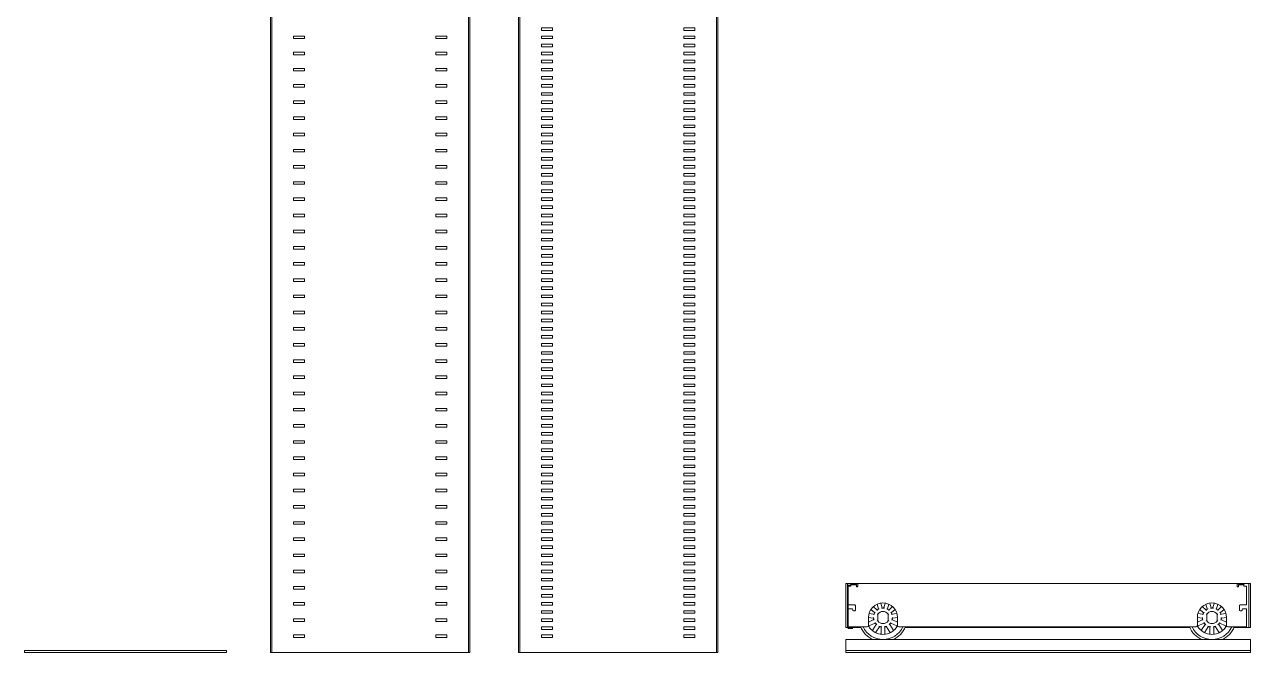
# Model space of a CAD drawing. Header units: millimetres. Extents: x -380 to 34475, y -4 to 3612.
# Drawn here: x -380 to 1514, y 0 to 970 of the extents above; entities that cross this region are included whole.
import ezdxf

# ---------------------------------------------------------------- set-up
doc = ezdxf.new("R2010")
doc.units = ezdxf.units.MM
doc.header["$LTSCALE"] = 0.5
doc.layers.add('Видимый контур (ГОСТ)', color=7, linetype='Continuous', lineweight=0)

# ---------------------------------------------------------------- blocks, each defined once
blk = doc.blocks.new('*U27')
at = {"layer": 'Видимый контур (ГОСТ)'}
for p, q in [((0, 0), (0, 3)), ((0, 3), (312, 3)), ((312, 0), (0, 0)), ((312, 3), (312, 0))]:
    blk.add_line(p, q, dxfattribs=at)
blk = doc.blocks.new('*U32')
at = {"layer": 'Видимый контур (ГОСТ)'}
for p, q in [((35.5, 952), (52.5, 952)), ((35.5, 948), (35.5, 952)), ((52.5, 948), (35.5, 948)), ((52.5, 952), (52.5, 948)), ((255.5, 952), (272.5, 952)), ((255.5, 948), (255.5, 952)), ((272.5, 948), (255.5, 948)), ((272.5, 952), (272.5, 948)), ((35.5, 927), (52.5, 927)), ((35.5, 923), (35.5, 927)), ((52.5, 923), (35.5, 923)), ((52.5, 927), (52.5, 923)), ((255.5, 927), (272.5, 927)), ((255.5, 923), (255.5, 927)), ((272.5, 923), (255.5, 923)), ((272.5, 927), (272.5, 923)), ((35.5, 902), (52.5, 902)), ((35.5, 898), (35.5, 902)), ((52.5, 898), (35.5, 898)), ((52.5, 902), (52.5, 898)), ((255.5, 902), (272.5, 902)), ((255.5, 898), (255.5, 902)), ((272.5, 898), (255.5, 898)), ((272.5, 902), (272.5, 898)), ((35.5, 877), (52.5, 877)), ((35.5, 873), (35.5, 877)), ((52.5, 873), (35.5, 873)), ((52.5, 877), (52.5, 873)), ((255.5, 877), (272.5, 877)), ((255.5, 873), (255.5, 877)), ((272.5, 873), (255.5, 873)), ((272.5, 877), (272.5, 873)), ((35.5, 852), (52.5, 852)), ((35.5, 848), (35.5, 852)), ((52.5, 852), (52.5, 848)), ((255.5, 852), (272.5, 852)), ((255.5, 848), (255.5, 852)), ((272.5, 852), (272.5, 848)), ((52.5, 848), (35.5, 848)), ((272.5, 848), (255.5, 848)), ((35.5, 827), (52.5, 827)), ((35.5, 823), (35.5, 827)), ((52.5, 823), (35.5, 823)), ((52.5, 827), (52.5, 823)), ((255.5, 827), (272.5, 827)), ((255.5, 823), (255.5, 827)), ((272.5, 823), (255.5, 823)), ((272.5, 827), (272.5, 823)), ((35.5, 802), (52.5, 802)), ((35.5, 798), (35.5, 802)), ((52.5, 798), (35.5, 798)), ((52.5, 802), (52.5, 798)), ((255.5, 802), (272.5, 802)), ((255.5, 798), (255.5, 802)), ((272.5, 798), (255.5, 798)), ((272.5, 802), (272.5, 798)), ((35.5, 777), (52.5, 777)), ((35.5, 773), (35.5, 777)), ((52.5, 777), (52.5, 773)), ((255.5, 777), (272.5, 777)), ((255.5, 773), (255.5, 777)), ((272.5, 777), (272.5, 773)), ((52.5, 773), (35.5, 773)), ((272.5, 773), (255.5, 773)), ((35.5, 752), (52.5, 752)), ((35.5, 748), (35.5, 752)), ((52.5, 748), (35.5, 748)), ((52.5, 752), (52.5, 748)), ((255.5, 752), (272.5, 752)), ((255.5, 748), (255.5, 752)), ((272.5, 748), (255.5, 748)), ((272.5, 752), (272.5, 748)), ((35.5, 727), (52.5, 727)), ((35.5, 723), (35.5, 727)), ((52.5, 723), (35.5, 723)), ((52.5, 727), (52.5, 723)), ((255.5, 727), (272.5, 727)), ((255.5, 723), (255.5, 727)), ((272.5, 723), (255.5, 723)), ((272.5, 727), (272.5, 723)), ((35.5, 702), (52.5, 702)), ((35.5, 698), (35.5, 702)), ((52.5, 702), (52.5, 698)), ((255.5, 702), (272.5, 702)), ((255.5, 698), (255.5, 702)), ((272.5, 702), (272.5, 698)), ((52.5, 698), (35.5, 698)), ((272.5, 698), (255.5, 698)), ((35.5, 677), (52.5, 677)), ((35.5, 673), (35.5, 677)), ((52.5, 673), (35.5, 673)), ((52.5, 677), (52.5, 673)), ((255.5, 677), (272.5, 677)), ((255.5, 673), (255.5, 677)), ((272.5, 673), (255.5, 673)), ((272.5, 677), (272.5, 673)), ((35.5, 652), (52.5, 652)), ((35.5, 648), (35.5, 652)), ((52.5, 648), (35.5, 648)), ((52.5, 652), (52.5, 648)), ((255.5, 652), (272.5, 652)), ((255.5, 648), (255.5, 652)), ((272.5, 648), (255.5, 648)), ((272.5, 652), (272.5, 648)), ((35.5, 627), (52.5, 627)), ((35.5, 623), (35.5, 627)), ((52.5, 627), (52.5, 623)), ((255.5, 627), (272.5, 627)), ((255.5, 623), (255.5, 627)), ((272.5, 627), (272.5, 623)), ((52.5, 623), (35.5, 623)), ((272.5, 623), (255.5, 623)), ((35.5, 602), (52.5, 602)), ((35.5, 598), (35.5, 602)), ((52.5, 598), (35.5, 598)), ((52.5, 602), (52.5, 598)), ((255.5, 602), (272.5, 602)), ((255.5, 598), (255.5, 602)), ((272.5, 598), (255.5, 598)), ((272.5, 602), (272.5, 598)), ((35.5, 577), (52.5, 577)), ((35.5, 573), (35.5, 577)), ((52.5, 573), (35.5, 573)), ((52.5, 577), (52.5, 573)), ((255.5, 577), (272.5, 577)), ((255.5, 573), (255.5, 577)), ((272.5, 573), (255.5, 573)), ((272.5, 577), (272.5, 573)), ((35.5, 552), (52.5, 552)), ((35.5, 548), (35.5, 552)), ((52.5, 552), (52.5, 548)), ((255.5, 552), (272.5, 552)), ((255.5, 548), (255.5, 552)), ((272.5, 552), (272.5, 548)), ((52.5, 548), (35.5, 548)), ((272.5, 548), (255.5, 548)), ((35.5, 527), (52.5, 527)), ((35.5, 523), (35.5, 527)), ((52.5, 523), (35.5, 523)), ((52.5, 527), (52.5, 523)), ((255.5, 527), (272.5, 527)), ((255.5, 523), (255.5, 527)), ((272.5, 523), (255.5, 523)), ((272.5, 527), (272.5, 523)), ((35.5, 502), (52.5, 502)), ((35.5, 498), (35.5, 502)), ((52.5, 498), (35.5, 498)), ((52.5, 502), (52.5, 498)), ((255.5, 502), (272.5, 502)), ((255.5, 498), (255.5, 502)), ((272.5, 498), (255.5, 498)), ((272.5, 502), (272.5, 498)), ((35.5, 477), (52.5, 477)), ((35.5, 473), (35.5, 477)), ((52.5, 477), (52.5, 473)), ((255.5, 477), (272.5, 477)), ((255.5, 473), (255.5, 477)), ((272.5, 477), (272.5, 473)), ((52.5, 473), (35.5, 473)), ((272.5, 473), (255.5, 473)), ((35.5, 452), (52.5, 452)), ((35.5, 448), (35.5, 452)), ((52.5, 448), (35.5, 448)), ((52.5, 452), (52.5, 448)), ((255.5, 452), (272.5, 452)), ((255.5, 448), (255.5, 452)), ((272.5, 448), (255.5, 448)), ((272.5, 452), (272.5, 448)), ((35.5, 427), (52.5, 427)), ((35.5, 423), (35.5, 427)), ((52.5, 423), (35.5, 423)), ((52.5, 427), (52.5, 423)), ((255.5, 427), (272.5, 427)), ((255.5, 423), (255.5, 427)), ((272.5, 423), (255.5, 423)), ((272.5, 427), (272.5, 423)), ((35.5, 402), (52.5, 402)), ((35.5, 398), (35.5, 402)), ((52.5, 398), (35.5, 398)), ((52.5, 402), (52.5, 398)), ((255.5, 402), (272.5, 402)), ((255.5, 398), (255.5, 402)), ((272.5, 398), (255.5, 398)), ((272.5, 402), (272.5, 398)), ((35.5, 377), (52.5, 377)), ((35.5, 373), (35.5, 377)), ((52.5, 373), (35.5, 373)), ((52.5, 377), (52.5, 373)), ((255.5, 377), (272.5, 377)), ((255.5, 373), (255.5, 377)), ((272.5, 373), (255.5, 373)), ((272.5, 377), (272.5, 373)), ((35.5, 352), (52.5, 352)), ((35.5, 348), (35.5, 352)), ((52.5, 348), (35.5, 348)), ((52.5, 352), (52.5, 348)), ((255.5, 352), (272.5, 352)), ((255.5, 348), (255.5, 352)), ((272.5, 348), (255.5, 348)), ((272.5, 352), (272.5, 348)), ((35.5, 327), (52.5, 327)), ((35.5, 323), (35.5, 327)), ((52.5, 323), (35.5, 323)), ((52.5, 327), (52.5, 323)), ((255.5, 327), (272.5, 327)), ((255.5, 323), (255.5, 327)), ((272.5, 323), (255.5, 323)), ((272.5, 327), (272.5, 323)), ((35.5, 302), (52.5, 302)), ((35.5, 298), (35.5, 302)), ((52.5, 298), (35.5, 298)), ((52.5, 302), (52.5, 298)), ((255.5, 302), (272.5, 302)), ((255.5, 298), (255.5, 302)), ((272.5, 298), (255.5, 298)), ((272.5, 302), (272.5, 298)), ((35.5, 277), (52.5, 277)), ((35.5, 273), (35.5, 277)), ((52.5, 273), (35.5, 273)), ((52.5, 277), (52.5, 273)), ((255.5, 277), (272.5, 277)), ((255.5, 273), (255.5, 277)), ((272.5, 273), (255.5, 273)), ((272.5, 277), (272.5, 273)), ((35.5, 252), (52.5, 252)), ((35.5, 248), (35.5, 252)), ((52.5, 248), (35.5, 248)), ((52.5, 252), (52.5, 248)), ((255.5, 252), (272.5, 252)), ((255.5, 248), (255.5, 252)), ((272.5, 248), (255.5, 248)), ((272.5, 252), (272.5, 248)), ((35.5, 227), (52.5, 227)), ((35.5, 223), (35.5, 227)), ((52.5, 223), (35.5, 223)), ((52.5, 227), (52.5, 223)), ((255.5, 227), (272.5, 227)), ((255.5, 223), (255.5, 227)), ((272.5, 223), (255.5, 223)), ((272.5, 227), (272.5, 223)), ((35.5, 202), (52.5, 202)), ((35.5, 198), (35.5, 202)), ((52.5, 198), (35.5, 198)), ((52.5, 202), (52.5, 198)), ((255.5, 202), (272.5, 202)), ((255.5, 198), (255.5, 202)), ((272.5, 198), (255.5, 198)), ((272.5, 202), (272.5, 198)), ((35.5, 177), (52.5, 177)), ((35.5, 173), (35.5, 177)), ((52.5, 173), (35.5, 173)), ((52.5, 177), (52.5, 173)), ((255.5, 177), (272.5, 177)), ((255.5, 173), (255.5, 177)), ((272.5, 173), (255.5, 173)), ((272.5, 177), (272.5, 173)), ((35.5, 152), (52.5, 152)), ((35.5, 148), (35.5, 152)), ((52.5, 152), (52.5, 148)), ((255.5, 152), (272.5, 152)), ((255.5, 148), (255.5, 152)), ((272.5, 152), (272.5, 148)), ((52.5, 148), (35.5, 148)), ((272.5, 148), (255.5, 148)), ((35.5, 127), (52.5, 127)), ((35.5, 123), (35.5, 127)), ((52.5, 123), (35.5, 123)), ((52.5, 127), (52.5, 123)), ((255.5, 127), (272.5, 127)), ((255.5, 123), (255.5, 127)), ((272.5, 123), (255.5, 123)), ((272.5, 127), (272.5, 123)), ((35.5, 102), (52.5, 102)), ((35.5, 98), (35.5, 102)), ((52.5, 98), (35.5, 98)), ((52.5, 102), (52.5, 98)), ((255.5, 102), (272.5, 102)), ((255.5, 98), (255.5, 102)), ((272.5, 98), (255.5, 98)), ((272.5, 102), (272.5, 98)), ((35.5, 77), (52.5, 77)), ((35.5, 73), (35.5, 77)), ((52.5, 77), (52.5, 73)), ((255.5, 77), (272.5, 77)), ((255.5, 73), (255.5, 77)), ((272.5, 77), (272.5, 73)), ((52.5, 73), (35.5, 73)), ((272.5, 73), (255.5, 73)), ((35.5, 52), (52.5, 52)), ((35.5, 48), (35.5, 52)), ((52.5, 48), (35.5, 48)), ((52.5, 52), (52.5, 48)), ((255.5, 52), (272.5, 52)), ((255.5, 48), (255.5, 52)), ((272.5, 48), (255.5, 48)), ((272.5, 52), (272.5, 48)), ((35.5, 23), (35.5, 27)), ((35.5, 27), (52.5, 27)), ((52.5, 23), (35.5, 23)), ((52.5, 27), (52.5, 23)), ((255.5, 23), (255.5, 27)), ((255.5, 27), (272.5, 27)), ((272.5, 23), (255.5, 23)), ((272.5, 27), (272.5, 23))]:
    blk.add_line(p, q, dxfattribs=at)
for points in [[(0, 0), (2, 0), (2, 1932), (0, 1932)], [(2, 0), (306, 0), (306, 1932), (2, 1932)], [(308, 0), (306, 0), (306, 1932), (308, 1932)]]:
    blk.add_lwpolyline(points, close=True, dxfattribs=at)
blk = doc.blocks.new('*U31')
at = {"layer": 'Видимый контур (ГОСТ)'}
for p, q in [((35.5, 964.5), (52.5, 964.5)), ((35.5, 960.5), (35.5, 964.5)), ((52.5, 960.5), (35.5, 960.5)), ((35.5, 952), (52.5, 952)), ((35.5, 948), (35.5, 952)), ((52.5, 948), (35.5, 948)), ((52.5, 964.5), (52.5, 960.5)), ((52.5, 952), (52.5, 948)), ((255.5, 964.5), (272.5, 964.5)), ((255.5, 960.5), (255.5, 964.5)), ((272.5, 960.5), (255.5, 960.5)), ((255.5, 952), (272.5, 952)), ((255.5, 948), (255.5, 952)), ((272.5, 948), (255.5, 948)), ((272.5, 964.5), (272.5, 960.5)), ((272.5, 952), (272.5, 948)), ((35.5, 939.5), (52.5, 939.5)), ((35.5, 935.5), (35.5, 939.5)), ((52.5, 935.5), (35.5, 935.5)), ((52.5, 939.5), (52.5, 935.5)), ((255.5, 939.5), (272.5, 939.5)), ((255.5, 935.5), (255.5, 939.5)), ((272.5, 935.5), (255.5, 935.5)), ((272.5, 939.5), (272.5, 935.5)), ((35.5, 927), (52.5, 927)), ((35.5, 923), (35.5, 927)), ((52.5, 923), (35.5, 923)), ((35.5, 914.5), (52.5, 914.5)), ((35.5, 910.5), (35.5, 914.5)), ((52.5, 910.5), (35.5, 910.5)), ((52.5, 927), (52.5, 923)), ((52.5, 914.5), (52.5, 910.5)), ((255.5, 927), (272.5, 927)), ((255.5, 923), (255.5, 927)), ((272.5, 923), (255.5, 923)), ((255.5, 914.5), (272.5, 914.5)), ((255.5, 910.5), (255.5, 914.5)), ((272.5, 910.5), (255.5, 910.5)), ((272.5, 927), (272.5, 923)), ((272.5, 914.5), (272.5, 910.5)), ((35.5, 902), (52.5, 902)), ((35.5, 898), (35.5, 902)), ((52.5, 898), (35.5, 898)), ((52.5, 902), (52.5, 898)), ((255.5, 902), (272.5, 902)), ((255.5, 898), (255.5, 902)), ((272.5, 898), (255.5, 898)), ((272.5, 902), (272.5, 898)), ((35.5, 889.5), (52.5, 889.5)), ((35.5, 885.5), (35.5, 889.5)), ((52.5, 885.5), (35.5, 885.5)), ((35.5, 877), (52.5, 877)), ((35.5, 873), (35.5, 877)), ((52.5, 873), (35.5, 873)), ((52.5, 889.5), (52.5, 885.5)), ((52.5, 877), (52.5, 873)), ((255.5, 889.5), (272.5, 889.5)), ((255.5, 885.5), (255.5, 889.5)), ((272.5, 885.5), (255.5, 885.5)), ((255.5, 877), (272.5, 877)), ((255.5, 873), (255.5, 877)), ((272.5, 873), (255.5, 873)), ((272.5, 889.5), (272.5, 885.5)), ((272.5, 877), (272.5, 873)), ((35.5, 864.5), (52.5, 864.5)), ((35.5, 860.5), (35.5, 864.5)), ((52.5, 860.5), (35.5, 860.5)), ((35.5, 852), (52.5, 852)), ((35.5, 848), (35.5, 852)), ((52.5, 864.5), (52.5, 860.5)), ((52.5, 852), (52.5, 848)), ((255.5, 864.5), (272.5, 864.5)), ((255.5, 860.5), (255.5, 864.5)), ((272.5, 860.5), (255.5, 860.5)), ((255.5, 852), (272.5, 852)), ((255.5, 848), (255.5, 852)), ((272.5, 864.5), (272.5, 860.5)), ((272.5, 852), (272.5, 848)), ((52.5, 848), (35.5, 848)), ((35.5, 839.5), (52.5, 839.5)), ((35.5, 835.5), (35.5, 839.5)), ((52.5, 835.5), (35.5, 835.5)), ((52.5, 839.5), (52.5, 835.5)), ((272.5, 848), (255.5, 848)), ((255.5, 839.5), (272.5, 839.5)), ((255.5, 835.5), (255.5, 839.5)), ((272.5, 835.5), (255.5, 835.5)), ((272.5, 839.5), (272.5, 835.5)), ((35.5, 827), (52.5, 827)), ((35.5, 823), (35.5, 827)), ((52.5, 823), (35.5, 823)), ((35.5, 814.5), (52.5, 814.5)), ((35.5, 810.5), (35.5, 814.5)), ((52.5, 827), (52.5, 823)), ((52.5, 814.5), (52.5, 810.5)), ((255.5, 827), (272.5, 827)), ((255.5, 823), (255.5, 827)), ((272.5, 823), (255.5, 823)), ((255.5, 814.5), (272.5, 814.5)), ((255.5, 810.5), (255.5, 814.5)), ((272.5, 827), (272.5, 823)), ((272.5, 814.5), (272.5, 810.5)), ((52.5, 810.5), (35.5, 810.5)), ((35.5, 802), (52.5, 802)), ((35.5, 798), (35.5, 802)), ((52.5, 798), (35.5, 798)), ((52.5, 802), (52.5, 798)), ((272.5, 810.5), (255.5, 810.5)), ((255.5, 802), (272.5, 802)), ((255.5, 798), (255.5, 802)), ((272.5, 798), (255.5, 798)), ((272.5, 802), (272.5, 798)), ((35.5, 789.5), (52.5, 789.5)), ((35.5, 785.5), (35.5, 789.5)), ((52.5, 785.5), (35.5, 785.5)), ((35.5, 777), (52.5, 777)), ((35.5, 773), (35.5, 777)), ((52.5, 789.5), (52.5, 785.5)), ((52.5, 777), (52.5, 773)), ((255.5, 789.5), (272.5, 789.5)), ((255.5, 785.5), (255.5, 789.5)), ((272.5, 785.5), (255.5, 785.5)), ((255.5, 777), (272.5, 777)), ((255.5, 773), (255.5, 777)), ((272.5, 789.5), (272.5, 785.5)), ((272.5, 777), (272.5, 773)), ((52.5, 773), (35.5, 773)), ((35.5, 764.5), (52.5, 764.5)), ((35.5, 760.5), (35.5, 764.5)), ((52.5, 760.5), (35.5, 760.5)), ((52.5, 764.5), (52.5, 760.5)), ((272.5, 773), (255.5, 773)), ((255.5, 764.5), (272.5, 764.5)), ((255.5, 760.5), (255.5, 764.5)), ((272.5, 760.5), (255.5, 760.5)), ((272.5, 764.5), (272.5, 760.5)), ((35.5, 752), (52.5, 752)), ((35.5, 748), (35.5, 752)), ((52.5, 748), (35.5, 748)), ((35.5, 739.5), (52.5, 739.5)), ((35.5, 735.5), (35.5, 739.5)), ((52.5, 752), (52.5, 748)), ((52.5, 739.5), (52.5, 735.5)), ((255.5, 752), (272.5, 752)), ((255.5, 748), (255.5, 752)), ((272.5, 748), (255.5, 748)), ((255.5, 739.5), (272.5, 739.5)), ((255.5, 735.5), (255.5, 739.5)), ((272.5, 752), (272.5, 748)), ((272.5, 739.5), (272.5, 735.5)), ((52.5, 735.5), (35.5, 735.5)), ((35.5, 727), (52.5, 727)), ((35.5, 723), (35.5, 727)), ((52.5, 723), (35.5, 723)), ((52.5, 727), (52.5, 723)), ((272.5, 735.5), (255.5, 735.5)), ((255.5, 727), (272.5, 727)), ((255.5, 723), (255.5, 727)), ((272.5, 723), (255.5, 723)), ((272.5, 727), (272.5, 723)), ((35.5, 714.5), (52.5, 714.5)), ((35.5, 710.5), (35.5, 714.5)), ((52.5, 710.5), (35.5, 710.5)), ((35.5, 702), (52.5, 702)), ((35.5, 698), (35.5, 702)), ((52.5, 714.5), (52.5, 710.5)), ((52.5, 702), (52.5, 698)), ((255.5, 714.5), (272.5, 714.5)), ((255.5, 710.5), (255.5, 714.5)), ((272.5, 710.5), (255.5, 710.5)), ((255.5, 702), (272.5, 702)), ((255.5, 698), (255.5, 702)), ((272.5, 714.5), (272.5, 710.5)), ((272.5, 702), (272.5, 698)), ((52.5, 698), (35.5, 698)), ((35.5, 689.5), (52.5, 689.5)), ((35.5, 685.5), (35.5, 689.5)), ((52.5, 685.5), (35.5, 685.5)), ((52.5, 689.5), (52.5, 685.5)), ((272.5, 698), (255.5, 698)), ((255.5, 689.5), (272.5, 689.5)), ((255.5, 685.5), (255.5, 689.5)), ((272.5, 685.5), (255.5, 685.5)), ((272.5, 689.5), (272.5, 685.5)), ((35.5, 677), (52.5, 677)), ((35.5, 673), (35.5, 677)), ((52.5, 673), (35.5, 673)), ((35.5, 664.5), (52.5, 664.5)), ((35.5, 660.5), (35.5, 664.5)), ((52.5, 677), (52.5, 673)), ((52.5, 664.5), (52.5, 660.5)), ((255.5, 677), (272.5, 677)), ((255.5, 673), (255.5, 677)), ((272.5, 673), (255.5, 673)), ((255.5, 664.5), (272.5, 664.5)), ((255.5, 660.5), (255.5, 664.5)), ((272.5, 677), (272.5, 673)), ((272.5, 664.5), (272.5, 660.5)), ((52.5, 660.5), (35.5, 660.5)), ((35.5, 652), (52.5, 652)), ((35.5, 648), (35.5, 652)), ((52.5, 648), (35.5, 648)), ((52.5, 652), (52.5, 648)), ((272.5, 660.5), (255.5, 660.5)), ((255.5, 652), (272.5, 652)), ((255.5, 648), (255.5, 652)), ((272.5, 648), (255.5, 648)), ((272.5, 652), (272.5, 648)), ((35.5, 639.5), (52.5, 639.5)), ((35.5, 635.5), (35.5, 639.5)), ((52.5, 635.5), (35.5, 635.5)), ((35.5, 627), (52.5, 627)), ((35.5, 623), (35.5, 627)), ((52.5, 639.5), (52.5, 635.5)), ((52.5, 627), (52.5, 623)), ((255.5, 639.5), (272.5, 639.5)), ((255.5, 635.5), (255.5, 639.5)), ((272.5, 635.5), (255.5, 635.5)), ((255.5, 627), (272.5, 627)), ((255.5, 623), (255.5, 627)), ((272.5, 639.5), (272.5, 635.5)), ((272.5, 627), (272.5, 623)), ((52.5, 623), (35.5, 623)), ((35.5, 614.5), (52.5, 614.5)), ((35.5, 610.5), (35.5, 614.5)), ((52.5, 610.5), (35.5, 610.5)), ((52.5, 614.5), (52.5, 610.5)), ((272.5, 623), (255.5, 623)), ((255.5, 614.5), (272.5, 614.5)), ((255.5, 610.5), (255.5, 614.5)), ((272.5, 610.5), (255.5, 610.5)), ((272.5, 614.5), (272.5, 610.5)), ((35.5, 602), (52.5, 602)), ((35.5, 598), (35.5, 602)), ((52.5, 598), (35.5, 598)), ((35.5, 589.5), (52.5, 589.5)), ((35.5, 585.5), (35.5, 589.5)), ((52.5, 602), (52.5, 598)), ((52.5, 589.5), (52.5, 585.5)), ((255.5, 602), (272.5, 602)), ((255.5, 598), (255.5, 602)), ((272.5, 598), (255.5, 598)), ((255.5, 589.5), (272.5, 589.5)), ((255.5, 585.5), (255.5, 589.5)), ((272.5, 602), (272.5, 598)), ((272.5, 589.5), (272.5, 585.5)), ((52.5, 585.5), (35.5, 585.5)), ((35.5, 577), (52.5, 577)), ((35.5, 573), (35.5, 577)), ((52.5, 573), (35.5, 573)), ((52.5, 577), (52.5, 573)), ((272.5, 585.5), (255.5, 585.5)), ((255.5, 577), (272.5, 577)), ((255.5, 573), (255.5, 577)), ((272.5, 573), (255.5, 573)), ((272.5, 577), (272.5, 573)), ((35.5, 564.5), (52.5, 564.5)), ((35.5, 560.5), (35.5, 564.5)), ((52.5, 560.5), (35.5, 560.5)), ((35.5, 552), (52.5, 552)), ((35.5, 548), (35.5, 552)), ((52.5, 564.5), (52.5, 560.5)), ((52.5, 552), (52.5, 548)), ((255.5, 564.5), (272.5, 564.5)), ((255.5, 560.5), (255.5, 564.5)), ((272.5, 560.5), (255.5, 560.5)), ((255.5, 552), (272.5, 552)), ((255.5, 548), (255.5, 552)), ((272.5, 564.5), (272.5, 560.5)), ((272.5, 552), (272.5, 548)), ((52.5, 548), (35.5, 548)), ((35.5, 539.5), (52.5, 539.5)), ((35.5, 535.5), (35.5, 539.5)), ((52.5, 535.5), (35.5, 535.5)), ((52.5, 539.5), (52.5, 535.5)), ((272.5, 548), (255.5, 548)), ((255.5, 539.5), (272.5, 539.5)), ((255.5, 535.5), (255.5, 539.5)), ((272.5, 535.5), (255.5, 535.5)), ((272.5, 539.5), (272.5, 535.5)), ((35.5, 527), (52.5, 527)), ((35.5, 523), (35.5, 527)), ((52.5, 523), (35.5, 523)), ((35.5, 514.5), (52.5, 514.5)), ((35.5, 510.5), (35.5, 514.5)), ((52.5, 527), (52.5, 523)), ((52.5, 514.5), (52.5, 510.5)), ((255.5, 527), (272.5, 527)), ((255.5, 523), (255.5, 527)), ((272.5, 523), (255.5, 523)), ((255.5, 514.5), (272.5, 514.5)), ((255.5, 510.5), (255.5, 514.5)), ((272.5, 527), (272.5, 523)), ((272.5, 514.5), (272.5, 510.5)), ((52.5, 510.5), (35.5, 510.5)), ((35.5, 502), (52.5, 502)), ((35.5, 498), (35.5, 502)), ((52.5, 498), (35.5, 498)), ((52.5, 502), (52.5, 498)), ((272.5, 510.5), (255.5, 510.5)), ((255.5, 502), (272.5, 502)), ((255.5, 498), (255.5, 502)), ((272.5, 498), (255.5, 498)), ((272.5, 502), (272.5, 498)), ((35.5, 489.5), (52.5, 489.5)), ((35.5, 485.5), (35.5, 489.5)), ((52.5, 485.5), (35.5, 485.5)), ((35.5, 477), (52.5, 477)), ((35.5, 473), (35.5, 477)), ((52.5, 489.5), (52.5, 485.5)), ((52.5, 477), (52.5, 473)), ((255.5, 489.5), (272.5, 489.5)), ((255.5, 485.5), (255.5, 489.5)), ((272.5, 485.5), (255.5, 485.5)), ((255.5, 477), (272.5, 477)), ((255.5, 473), (255.5, 477)), ((272.5, 489.5), (272.5, 485.5)), ((272.5, 477), (272.5, 473)), ((52.5, 473), (35.5, 473)), ((35.5, 464.5), (52.5, 464.5)), ((35.5, 460.5), (35.5, 464.5)), ((52.5, 460.5), (35.5, 460.5)), ((52.5, 464.5), (52.5, 460.5)), ((272.5, 473), (255.5, 473)), ((255.5, 464.5), (272.5, 464.5)), ((255.5, 460.5), (255.5, 464.5)), ((272.5, 460.5), (255.5, 460.5)), ((272.5, 464.5), (272.5, 460.5)), ((35.5, 452), (52.5, 452)), ((35.5, 448), (35.5, 452)), ((52.5, 448), (35.5, 448)), ((35.5, 439.5), (52.5, 439.5)), ((35.5, 435.5), (35.5, 439.5)), ((52.5, 435.5), (35.5, 435.5)), ((52.5, 452), (52.5, 448)), ((52.5, 439.5), (52.5, 435.5)), ((255.5, 452), (272.5, 452)), ((255.5, 448), (255.5, 452)), ((272.5, 448), (255.5, 448)), ((255.5, 439.5), (272.5, 439.5)), ((255.5, 435.5), (255.5, 439.5)), ((272.5, 435.5), (255.5, 435.5)), ((272.5, 452), (272.5, 448)), ((272.5, 439.5), (272.5, 435.5)), ((35.5, 427), (52.5, 427)), ((35.5, 423), (35.5, 427)), ((52.5, 423), (35.5, 423)), ((52.5, 427), (52.5, 423)), ((255.5, 427), (272.5, 427)), ((255.5, 423), (255.5, 427)), ((272.5, 423), (255.5, 423)), ((272.5, 427), (272.5, 423)), ((35.5, 414.5), (52.5, 414.5)), ((35.5, 410.5), (35.5, 414.5)), ((52.5, 410.5), (35.5, 410.5)), ((35.5, 402), (52.5, 402)), ((35.5, 398), (35.5, 402)), ((52.5, 398), (35.5, 398)), ((52.5, 414.5), (52.5, 410.5)), ((52.5, 402), (52.5, 398)), ((255.5, 414.5), (272.5, 414.5)), ((255.5, 410.5), (255.5, 414.5)), ((272.5, 410.5), (255.5, 410.5)), ((255.5, 402), (272.5, 402)), ((255.5, 398), (255.5, 402)), ((272.5, 398), (255.5, 398)), ((272.5, 414.5), (272.5, 410.5)), ((272.5, 402), (272.5, 398)), ((35.5, 389.5), (52.5, 389.5)), ((35.5, 385.5), (35.5, 389.5)), ((52.5, 385.5), (35.5, 385.5)), ((52.5, 389.5), (52.5, 385.5)), ((255.5, 389.5), (272.5, 389.5)), ((255.5, 385.5), (255.5, 389.5)), ((272.5, 385.5), (255.5, 385.5)), ((272.5, 389.5), (272.5, 385.5)), ((35.5, 377), (52.5, 377)), ((35.5, 373), (35.5, 377)), ((52.5, 373), (35.5, 373)), ((35.5, 364.5), (52.5, 364.5)), ((35.5, 360.5), (35.5, 364.5)), ((52.5, 360.5), (35.5, 360.5)), ((52.5, 377), (52.5, 373)), ((52.5, 364.5), (52.5, 360.5)), ((255.5, 377), (272.5, 377)), ((255.5, 373), (255.5, 377)), ((272.5, 373), (255.5, 373)), ((255.5, 364.5), (272.5, 364.5)), ((255.5, 360.5), (255.5, 364.5)), ((272.5, 360.5), (255.5, 360.5)), ((272.5, 377), (272.5, 373)), ((272.5, 364.5), (272.5, 360.5)), ((35.5, 352), (52.5, 352)), ((35.5, 348), (35.5, 352)), ((52.5, 348), (35.5, 348)), ((52.5, 352), (52.5, 348)), ((255.5, 352), (272.5, 352)), ((255.5, 348), (255.5, 352)), ((272.5, 348), (255.5, 348)), ((272.5, 352), (272.5, 348)), ((35.5, 339.5), (52.5, 339.5)), ((35.5, 335.5), (35.5, 339.5)), ((52.5, 335.5), (35.5, 335.5)), ((35.5, 327), (52.5, 327)), ((35.5, 323), (35.5, 327)), ((52.5, 323), (35.5, 323)), ((52.5, 339.5), (52.5, 335.5)), ((52.5, 327), (52.5, 323)), ((255.5, 339.5), (272.5, 339.5)), ((255.5, 335.5), (255.5, 339.5)), ((272.5, 335.5), (255.5, 335.5)), ((255.5, 327), (272.5, 327)), ((255.5, 323), (255.5, 327)), ((272.5, 323), (255.5, 323)), ((272.5, 339.5), (272.5, 335.5)), ((272.5, 327), (272.5, 323)), ((35.5, 314.5), (52.5, 314.5)), ((35.5, 310.5), (35.5, 314.5)), ((52.5, 310.5), (35.5, 310.5)), ((52.5, 314.5), (52.5, 310.5)), ((255.5, 314.5), (272.5, 314.5)), ((255.5, 310.5), (255.5, 314.5)), ((272.5, 310.5), (255.5, 310.5)), ((272.5, 314.5), (272.5, 310.5)), ((35.5, 302), (52.5, 302)), ((35.5, 298), (35.5, 302)), ((52.5, 298), (35.5, 298)), ((35.5, 289.5), (52.5, 289.5)), ((35.5, 285.5), (35.5, 289.5)), ((52.5, 285.5), (35.5, 285.5)), ((52.5, 302), (52.5, 298)), ((52.5, 289.5), (52.5, 285.5)), ((255.5, 302), (272.5, 302)), ((255.5, 298), (255.5, 302)), ((272.5, 298), (255.5, 298)), ((255.5, 289.5), (272.5, 289.5)), ((255.5, 285.5), (255.5, 289.5)), ((272.5, 285.5), (255.5, 285.5)), ((272.5, 302), (272.5, 298)), ((272.5, 289.5), (272.5, 285.5)), ((35.5, 277), (52.5, 277)), ((35.5, 273), (35.5, 277)), ((52.5, 273), (35.5, 273)), ((52.5, 277), (52.5, 273)), ((255.5, 277), (272.5, 277)), ((255.5, 273), (255.5, 277)), ((272.5, 273), (255.5, 273)), ((272.5, 277), (272.5, 273)), ((35.5, 264.5), (52.5, 264.5)), ((35.5, 260.5), (35.5, 264.5)), ((52.5, 260.5), (35.5, 260.5)), ((35.5, 252), (52.5, 252)), ((35.5, 248), (35.5, 252)), ((52.5, 248), (35.5, 248)), ((52.5, 264.5), (52.5, 260.5)), ((52.5, 252), (52.5, 248)), ((255.5, 264.5), (272.5, 264.5)), ((255.5, 260.5), (255.5, 264.5)), ((272.5, 260.5), (255.5, 260.5)), ((255.5, 252), (272.5, 252)), ((255.5, 248), (255.5, 252)), ((272.5, 248), (255.5, 248)), ((272.5, 264.5), (272.5, 260.5)), ((272.5, 252), (272.5, 248)), ((35.5, 239.5), (52.5, 239.5)), ((35.5, 235.5), (35.5, 239.5)), ((52.5, 235.5), (35.5, 235.5)), ((52.5, 239.5), (52.5, 235.5)), ((255.5, 239.5), (272.5, 239.5)), ((255.5, 235.5), (255.5, 239.5)), ((272.5, 235.5), (255.5, 235.5)), ((272.5, 239.5), (272.5, 235.5)), ((35.5, 227), (52.5, 227)), ((35.5, 223), (35.5, 227)), ((52.5, 223), (35.5, 223)), ((35.5, 214.5), (52.5, 214.5)), ((35.5, 210.5), (35.5, 214.5)), ((52.5, 210.5), (35.5, 210.5)), ((52.5, 227), (52.5, 223)), ((52.5, 214.5), (52.5, 210.5)), ((255.5, 227), (272.5, 227)), ((255.5, 223), (255.5, 227)), ((272.5, 223), (255.5, 223)), ((255.5, 214.5), (272.5, 214.5)), ((255.5, 210.5), (255.5, 214.5)), ((272.5, 210.5), (255.5, 210.5)), ((272.5, 227), (272.5, 223)), ((272.5, 214.5), (272.5, 210.5)), ((35.5, 202), (52.5, 202)), ((35.5, 198), (35.5, 202)), ((52.5, 198), (35.5, 198)), ((35.5, 189.5), (52.5, 189.5)), ((35.5, 185.5), (35.5, 189.5)), ((52.5, 202), (52.5, 198)), ((52.5, 189.5), (52.5, 185.5)), ((255.5, 202), (272.5, 202)), ((255.5, 198), (255.5, 202)), ((272.5, 198), (255.5, 198)), ((255.5, 189.5), (272.5, 189.5)), ((255.5, 185.5), (255.5, 189.5)), ((272.5, 202), (272.5, 198)), ((272.5, 189.5), (272.5, 185.5)), ((52.5, 185.5), (35.5, 185.5)), ((35.5, 177), (52.5, 177)), ((35.5, 173), (35.5, 177)), ((52.5, 173), (35.5, 173)), ((52.5, 177), (52.5, 173)), ((272.5, 185.5), (255.5, 185.5)), ((255.5, 177), (272.5, 177)), ((255.5, 173), (255.5, 177)), ((272.5, 173), (255.5, 173)), ((272.5, 177), (272.5, 173)), ((35.5, 164.5), (52.5, 164.5)), ((35.5, 160.5), (35.5, 164.5)), ((52.5, 160.5), (35.5, 160.5)), ((35.5, 152), (52.5, 152)), ((35.5, 148), (35.5, 152)), ((52.5, 164.5), (52.5, 160.5)), ((52.5, 152), (52.5, 148)), ((255.5, 164.5), (272.5, 164.5)), ((255.5, 160.5), (255.5, 164.5)), ((272.5, 160.5), (255.5, 160.5)), ((255.5, 152), (272.5, 152)), ((255.5, 148), (255.5, 152)), ((272.5, 164.5), (272.5, 160.5)), ((272.5, 152), (272.5, 148)), ((52.5, 148), (35.5, 148)), ((35.5, 139.5), (52.5, 139.5)), ((35.5, 135.5), (35.5, 139.5)), ((52.5, 135.5), (35.5, 135.5)), ((52.5, 139.5), (52.5, 135.5)), ((272.5, 148), (255.5, 148)), ((255.5, 139.5), (272.5, 139.5)), ((255.5, 135.5), (255.5, 139.5)), ((272.5, 135.5), (255.5, 135.5)), ((272.5, 139.5), (272.5, 135.5)), ((35.5, 127), (52.5, 127)), ((35.5, 123), (35.5, 127)), ((52.5, 123), (35.5, 123)), ((35.5, 114.5), (52.5, 114.5)), ((35.5, 110.5), (35.5, 114.5)), ((52.5, 127), (52.5, 123)), ((52.5, 114.5), (52.5, 110.5)), ((255.5, 127), (272.5, 127)), ((255.5, 123), (255.5, 127)), ((272.5, 123), (255.5, 123)), ((255.5, 114.5), (272.5, 114.5)), ((255.5, 110.5), (255.5, 114.5)), ((272.5, 127), (272.5, 123)), ((272.5, 114.5), (272.5, 110.5)), ((52.5, 110.5), (35.5, 110.5)), ((35.5, 102), (52.5, 102)), ((35.5, 98), (35.5, 102)), ((52.5, 98), (35.5, 98)), ((52.5, 102), (52.5, 98)), ((272.5, 110.5), (255.5, 110.5)), ((255.5, 102), (272.5, 102)), ((255.5, 98), (255.5, 102)), ((272.5, 98), (255.5, 98)), ((272.5, 102), (272.5, 98)), ((35.5, 89.5), (52.5, 89.5)), ((35.5, 85.5), (35.5, 89.5)), ((52.5, 85.5), (35.5, 85.5)), ((35.5, 77), (52.5, 77)), ((35.5, 73), (35.5, 77)), ((52.5, 89.5), (52.5, 85.5)), ((52.5, 77), (52.5, 73)), ((255.5, 89.5), (272.5, 89.5)), ((255.5, 85.5), (255.5, 89.5)), ((272.5, 85.5), (255.5, 85.5)), ((255.5, 77), (272.5, 77)), ((255.5, 73), (255.5, 77)), ((272.5, 89.5), (272.5, 85.5)), ((272.5, 77), (272.5, 73)), ((52.5, 73), (35.5, 73)), ((35.5, 64.5), (52.5, 64.5)), ((35.5, 60.5), (35.5, 64.5)), ((52.5, 60.5), (35.5, 60.5)), ((52.5, 64.5), (52.5, 60.5)), ((272.5, 73), (255.5, 73)), ((255.5, 64.5), (272.5, 64.5)), ((255.5, 60.5), (255.5, 64.5)), ((272.5, 60.5), (255.5, 60.5)), ((272.5, 64.5), (272.5, 60.5)), ((35.5, 52), (52.5, 52)), ((35.5, 48), (35.5, 52)), ((52.5, 48), (35.5, 48)), ((35.5, 39.5), (52.5, 39.5)), ((35.5, 35.5), (35.5, 39.5)), ((52.5, 52), (52.5, 48)), ((52.5, 39.5), (52.5, 35.5)), ((255.5, 52), (272.5, 52)), ((255.5, 48), (255.5, 52)), ((272.5, 48), (255.5, 48)), ((255.5, 39.5), (272.5, 39.5)), ((255.5, 35.5), (255.5, 39.5)), ((272.5, 52), (272.5, 48)), ((272.5, 39.5), (272.5, 35.5)), ((52.5, 35.5), (35.5, 35.5)), ((35.5, 23), (35.5, 27)), ((35.5, 27), (52.5, 27)), ((52.5, 23), (35.5, 23)), ((52.5, 27), (52.5, 23)), ((272.5, 35.5), (255.5, 35.5)), ((255.5, 23), (255.5, 27)), ((255.5, 27), (272.5, 27)), ((272.5, 23), (255.5, 23)), ((272.5, 27), (272.5, 23))]:
    blk.add_line(p, q, dxfattribs=at)
for points in [[(0, 0), (2, 0), (2, 1932), (0, 1932)], [(2, 0), (306, 0), (306, 1932), (2, 1932)], [(308, 0), (306, 0), (306, 1932), (308, 1932)]]:
    blk.add_lwpolyline(points, close=True, dxfattribs=at)
blk = doc.blocks.new('*U26')
at = {"layer": 'Видимый контур (ГОСТ)'}
for p, q in [((18.5, 106.5), (0, 106.5)), ((0, 38.5), (0, 106.5)), ((2.5, 106.5), (2.5, 101)), ((2.5, 101), (2.5, 40)), ((4, 73.5), (4, 102.5)), ((8, 102.5), (4, 102.5)), ((8, 104), (5.5, 104)), ((7.5, 106.3), (18.5, 106.3)), ((18.5, 105.8), (7.5, 105.8)), ((8, 102.5), (8, 103.8)), ((15.5, 104.7), (9, 104.7)), ((16.5, 103.8), (16.5, 102.5)), ((16.5, 102.2), (16.5, 102.5)), ((17.8, 101.5), (17.2, 101.5)), ((18.5, 102.5), (18.5, 106.5)), ((18.5, 106.5), (604.5, 106.5)), ((18.5, 102.5), (18.5, 102.2)), ((604.5, 106.5), (604.5, 102.5)), ((625, 106.5), (604.5, 106.5)), ((604.5, 106.3), (615.5, 106.3)), ((615.5, 105.8), (604.5, 105.8)), ((604.5, 102.2), (604.5, 102.5)), ((605.8, 101.5), (605.2, 101.5)), ((606.5, 102.5), (606.5, 103.8)), ((606.5, 102.5), (606.5, 102.2)), ((614, 104.7), (607.5, 104.7)), ((615, 103.8), (615, 102.5)), ((619, 102.5), (615, 102.5)), ((619, 102.5), (619, 73.5)), ((622.5, 38.5), (622.5, 106.5)), ((625, 106.5), (625, 38.5)), ((56.2, 69.2), (54.1, 76.2)), ((60.9, 76.2), (58.8, 69.2)), ((564.2, 69.2), (562.1, 76.2)), ((568.9, 76.2), (566.8, 69.2)), ((8, 73.5), (4, 73.5)), ((4, 67.5), (4, 73.5)), ((4, 39.5), (4, 67.5)), ((4, 67.5), (8, 67.5)), ((8, 73.5), (14, 73.5)), ((9.8, 67.5), (8, 67.5)), ((10.8, 65.5), (10.8, 66.5)), ((14, 64.5), (11.8, 64.5)), ((15, 72.5), (15, 65.5)), ((43.1, 59.1), (35.9, 60.1)), ((38.7, 66.3), (44.2, 61.5)), ((48.1, 66.1), (42.6, 70.9)), ((48.3, 74.6), (50.4, 67.5)), ((49.5, 48.9), (49.5, 59.1)), ((64.6, 67.5), (66.7, 74.6)), ((65.5, 59.1), (65.5, 48.9)), ((72.4, 70.9), (66.9, 66.1)), ((70.8, 61.5), (76.3, 66.3)), ((79.1, 60.1), (71.9, 59.1)), ((551.1, 59.1), (543.9, 60.1)), ((546.7, 66.3), (552.2, 61.5)), ((556.1, 66.1), (550.6, 70.9)), ((556.3, 74.6), (558.4, 67.5)), ((557.5, 48.9), (557.5, 59.1)), ((572.6, 67.5), (574.7, 74.6)), ((573.5, 59.1), (573.5, 48.9)), ((580.4, 70.9), (574.9, 66.1)), ((578.8, 61.5), (584.3, 66.3)), ((587.1, 60.1), (579.9, 59.1)), ((608, 65.5), (608, 72.5)), ((609, 73.5), (615, 73.5)), ((611.2, 64.5), (609, 64.5)), ((612.2, 66.5), (612.2, 65.5)), ((615, 67.5), (613.2, 67.5)), ((619, 73.5), (615, 73.5)), ((615, 67.5), (619, 67.5)), ((619, 67.5), (619, 39.5)), ((2.5, 38.5), (0, 38.5)), ((2.5, 40), (2.5, 38.5)), ((2.9, 38.5), (2.5, 38.5)), ((4, 39.5), (8, 39.5)), ((10.5, 38.5), (5.5, 38.5)), ((33, 39.5), (8, 39.5)), ((10.5, 38.5), (10.5, 37)), ((16, 38.5), (10.5, 38.5)), ((23.4, 38.5), (16, 38.5)), ((35, 54.2), (42.3, 53.2)), ((35, 41.5), (35, 54)), ((42.6, 50.5), (35, 47)), ((36.3, 41), (45.1, 45.1)), ((46.9, 43), (41.6, 34.9)), ((46.7, 31.6), (51.9, 39.8)), ((54.5, 39), (54.5, 29.3)), ((60.5, 29.3), (60.5, 39)), ((63.1, 39.8), (68.3, 31.6)), ((73.4, 34.9), (68.1, 43)), ((69.9, 45.1), (78.7, 41)), ((80, 47), (72.4, 50.5)), ((72.7, 53.2), (80, 54.2)), ((80, 54), (80, 41.5)), ((541, 39.5), (82, 39.5)), ((531.4, 38.5), (91.6, 38.5)), ((543, 54.2), (550.3, 53.2)), ((543, 41.5), (543, 54)), ((550.6, 50.5), (543, 47)), ((544.3, 41), (553.1, 45.1)), ((554.9, 43), (549.6, 34.9)), ((554.7, 31.6), (559.9, 39.8)), ((562.5, 39), (562.5, 29.3)), ((568.5, 29.3), (568.5, 39)), ((571.1, 39.8), (576.3, 31.6)), ((581.4, 34.9), (576.1, 43)), ((577.9, 45.1), (586.7, 41)), ((588, 47), (580.4, 50.5)), ((580.7, 53.2), (588, 54.2)), ((588, 54), (588, 41.5)), ((615, 39.5), (590, 39.5)), ((609, 38.5), (599.6, 38.5)), ((622.5, 38.5), (609, 38.5)), ((615, 39.5), (619, 39.5)), ((625, 38.5), (622.5, 38.5)), ((0, 3), (0, 20)), ((0, 20), (625, 20)), ((5.5, 37), (10.5, 37)), ((625, 20), (625, 3)), ((625, 3), (0, 3)), ((0, 0), (0, 3)), ((625, 0), (0, 0)), ((625, 3), (625, 0))]:
    blk.add_line(p, q, dxfattribs=at)
for centre, radius, start, end in [((5.5, 101), 3, 90, 180), ((7.5, 106.4), 0.625, 168.463, 270), ((7.5, 106.4), 0.125, 90, 270), ((17.2, 102.2), 0.7, 180, 270), ((17.8, 102.2), 0.7, 270, 0), ((605.2, 102.2), 0.7, 180, 270), ((605.8, 102.2), 0.7, 270, 0), ((615.5, 106.4), 0.625, 270, 11.537), ((615.5, 106.4), 0.125, 270, 90), ((57.5, 54), 22.5, 0, 180), ((565.5, 54), 22.5, 0, 180), ((9.8, 66.5), 1, 0, 90), ((11.8, 65.5), 1, 180, 270), ((14, 72.5), 1, 0, 90), ((14, 65.5), 1, 270, 0), ((43.2, 60.1), 1, 261.8182, 336.8629), ((57.5, 54), 14.5, 146.5046, 164.4045), ((43.6, 60.8), 1, 334.0462, 49.0909), ((57.5, 54), 14.5, 113.7773, 131.6772), ((48.8, 66.8), 1, 229.0909, 304.1357), ((57.5, 54), 9.5, 32.6369, 147.3631), ((49.4, 67.2), 1, 301.3189, 16.3636), ((57.5, 54), 14.5, 81.05, 98.95), ((57.1, 69.5), 1, 196.3636, 271.4084), ((57.9, 69.5), 1, 268.5916, 343.6364), ((57.5, 54), 14.5, 48.3228, 66.2227), ((65.6, 67.2), 1, 163.6364, 238.6811), ((66.2, 66.8), 1, 235.8643, 310.9091), ((57.5, 54), 14.5, 15.5955, 33.4954), ((71.4, 60.8), 1, 130.9091, 205.9538), ((71.8, 60.1), 1, 203.1371, 278.1818), ((551.2, 60.1), 1, 261.8182, 336.8629), ((565.5, 54), 14.5, 146.5046, 164.4045), ((551.6, 60.8), 1, 334.0462, 49.0909), ((565.5, 54), 14.5, 113.7773, 131.6772), ((556.8, 66.8), 1, 229.0909, 304.1357), ((565.5, 54), 9.5, 32.6369, 147.3631), ((557.4, 67.2), 1, 301.3189, 16.3636), ((565.5, 54), 14.5, 81.05, 98.95), ((565.1, 69.5), 1, 196.3636, 271.4084), ((565.9, 69.5), 1, 268.5916, 343.6364), ((565.5, 54), 14.5, 48.3228, 66.2227), ((573.6, 67.2), 1, 163.6364, 238.6811), ((574.2, 66.8), 1, 235.8643, 310.9091), ((565.5, 54), 14.5, 15.5955, 33.4954), ((579.4, 60.8), 1, 130.9091, 205.9538), ((579.8, 60.1), 1, 203.1371, 278.1818), ((609, 72.5), 1, 90, 180), ((609, 65.5), 1, 180, 270), ((611.2, 65.5), 1, 270, 0), ((613.2, 66.5), 1, 90, 180), ((5.5, 40), 3, 180, 270), ((5.5, 40), 1.5, 199.4712, 270), ((57.5, 54), 37.5, 202.7472, 245.0487), ((57.5, 54), 34, 205.2438, 334.7562), ((33, 41.5), 2, 270, 0), ((57.5, 54), 26, 209.8544, 330.1456), ((36.7, 40.1), 1, 114.5455, 213.7524), ((42.1, 52.2), 1, 6.7734, 81.8182), ((42.2, 51.4), 1, 294.5455, 9.5902), ((57.5, 54), 14.5, 179.2319, 197.1318), ((45.5, 44.1), 1, 39.5007, 114.5455), ((57.5, 54), 14.5, 211.9591, 229.8591), ((46, 43.6), 1, 327.2727, 42.3175), ((57.5, 54), 9.5, 212.6369, 327.3631), ((57.5, 54), 14.5, 244.6864, 262.5863), ((52.8, 39.2), 1, 72.228, 147.2727), ((53.5, 39), 1, 0, 75.0448), ((57.5, 54), 14.5, 277.4137, 295.3136), ((61.5, 39), 1, 104.9552, 180), ((62.2, 39.2), 1, 32.7273, 107.772), ((57.5, 54), 14.5, 310.1409, 328.0409), ((69, 43.6), 1, 137.6825, 212.7273), ((69.5, 44.1), 1, 65.4545, 140.4993), ((57.5, 54), 14.5, 342.8682, 0.7681), ((72.8, 51.4), 1, 170.4098, 245.4545), ((72.9, 52.2), 1, 98.1818, 173.2266), ((57.5, 54), 37.5, 294.9513, 337.2528), ((78.3, 40.1), 1, 326.2476, 65.4545), ((82, 41.5), 2, 180, 270), ((565.5, 54), 37.5, 202.7472, 245.0487), ((565.5, 54), 34, 205.2438, 334.7562), ((541, 41.5), 2, 270, 0), ((565.5, 54), 26, 209.8544, 330.1456), ((544.7, 40.1), 1, 114.5455, 213.7524), ((550.1, 52.2), 1, 6.7734, 81.8182), ((550.2, 51.4), 1, 294.5455, 9.5902), ((565.5, 54), 14.5, 179.2319, 197.1318), ((553.5, 44.1), 1, 39.5007, 114.5455), ((565.5, 54), 14.5, 211.9591, 229.8591), ((554, 43.6), 1, 327.2727, 42.3175), ((565.5, 54), 9.5, 212.6369, 327.3631), ((565.5, 54), 14.5, 244.6864, 262.5863), ((560.8, 39.2), 1, 72.228, 147.2727), ((561.5, 39), 1, 0, 75.0448), ((565.5, 54), 14.5, 277.4137, 295.3136), ((569.5, 39), 1, 104.9552, 180), ((570.2, 39.2), 1, 32.7273, 107.772), ((565.5, 54), 14.5, 310.1409, 328.0409), ((577, 43.6), 1, 137.6825, 212.7273), ((577.5, 44.1), 1, 65.4545, 140.4993), ((565.5, 54), 14.5, 342.8682, 0.7681), ((580.8, 51.4), 1, 170.4098, 245.4545), ((580.9, 52.2), 1, 98.1818, 173.2266), ((565.5, 54), 37.5, 294.9513, 337.2528), ((586.3, 40.1), 1, 326.2476, 65.4545), ((590, 41.5), 2, 180, 270), ((40.8, 35.4), 1, 228.0658, 327.2727), ((47.5, 31.1), 1, 147.2727, 246.4796), ((53.5, 29.3), 1, 260.7931, 0), ((61.5, 29.3), 1, 180, 279.2069), ((67.5, 31.1), 1, 293.5204, 32.7273), ((74.2, 35.4), 1, 212.7273, 311.9342), ((548.8, 35.4), 1, 228.0658, 327.2727), ((555.5, 31.1), 1, 147.2727, 246.4796), ((561.5, 29.3), 1, 260.7931, 0), ((569.5, 29.3), 1, 180, 279.2069), ((575.5, 31.1), 1, 293.5204, 32.7273), ((582.2, 35.4), 1, 212.7273, 311.9342)]:
    blk.add_arc(centre, radius, start, end, dxfattribs=at)
for points, knots in [([(8, 103.8), (8, 103.9), (8, 104), (8.1, 104.3), (8.2, 104.4), (8.4, 104.5), (8.5, 104.6), (8.7, 104.7), (8.9, 104.7), (9, 104.7)], [0.4647412, 0.4647412, 0.4647412, 0.4647412, 0.5029195, 0.5029195, 0.5410979, 0.5410979, 0.5787824, 0.5787824, 0.6164668, 0.6164668, 0.6164668, 0.6164668]), ([(15.5, 104.7), (15.6, 104.7), (15.8, 104.7), (16, 104.6), (16.1, 104.5), (16.3, 104.4), (16.4, 104.3), (16.5, 104), (16.5, 103.9), (16.5, 103.8)], [0.3082377, 0.3082377, 0.3082377, 0.3082377, 0.3459222, 0.3459222, 0.3836066, 0.3836066, 0.421785, 0.421785, 0.4599634, 0.4599634, 0.4599634, 0.4599634]), ([(606.5, 103.8), (606.5, 103.9), (606.5, 104), (606.6, 104.3), (606.7, 104.4), (606.9, 104.5), (607, 104.6), (607.2, 104.7), (607.4, 104.7), (607.5, 104.7)], [0.4647412, 0.4647412, 0.4647412, 0.4647412, 0.5029195, 0.5029195, 0.5410979, 0.5410979, 0.5787824, 0.5787824, 0.6164668, 0.6164668, 0.6164668, 0.6164668]), ([(614, 104.7), (614.1, 104.7), (614.3, 104.7), (614.5, 104.6), (614.6, 104.5), (614.8, 104.4), (614.9, 104.3), (615, 104), (615, 103.9), (615, 103.8)], [0.3082291, 0.3082291, 0.3082291, 0.3082291, 0.3459136, 0.3459136, 0.383598, 0.383598, 0.4217764, 0.4217764, 0.4599548, 0.4599548, 0.4599548, 0.4599548]), ([(48.5, 59.4), (48.5, 59.4), (48.5, 59.4), (48.6, 59.4), (48.6, 59.4), (48.8, 59.3), (48.8, 59.3), (49, 59.3), (49.1, 59.2), (49.3, 59.2), (49.4, 59.2), (49.5, 59.1), (49.5, 59.1), (49.5, 59.1), (49.5, 59.1), (49.5, 59.1)], [-0.3211098, -0.3211098, -0.3211098, -0.3211098, -0.3206401, -0.3206401, -0.2989072, -0.2989072, -0.2772249, -0.2772249, -0.237113, -0.237113, -0.1986342, -0.1986342, -0.1609853, -0.1609853, -0.1603659, -0.1603659, -0.1603659, -0.1603659]), ([(66.5, 59.4), (66.5, 59.4), (66.5, 59.4), (66.4, 59.4), (66.2, 59.3), (66, 59.3), (65.9, 59.2), (65.7, 59.2), (65.6, 59.2), (65.5, 59.1), (65.5, 59.1), (65.5, 59.1)], [-0.0004695, -0.0004695, -0.0004695, -0.0004695, 0, 0, 0.0419914, 0.0419914, 0.0832608, 0.0832608, 0.1228801, 0.1228801, 0.1603659, 0.1603659, 0.1603659, 0.1603659]), ([(556.5, 59.4), (556.5, 59.4), (556.5, 59.4), (556.6, 59.4), (556.6, 59.4), (556.8, 59.3), (556.8, 59.3), (557, 59.3), (557.1, 59.2), (557.3, 59.2), (557.4, 59.2), (557.5, 59.1), (557.5, 59.1), (557.5, 59.1), (557.5, 59.1), (557.5, 59.1)], [-0.3211098, -0.3211098, -0.3211098, -0.3211098, -0.3206401, -0.3206401, -0.2989072, -0.2989072, -0.2772249, -0.2772249, -0.237113, -0.237113, -0.1986342, -0.1986342, -0.1609853, -0.1609853, -0.1603659, -0.1603659, -0.1603659, -0.1603659]), ([(574.5, 59.4), (574.5, 59.4), (574.5, 59.4), (574.4, 59.4), (574.2, 59.3), (574, 59.3), (573.9, 59.2), (573.7, 59.2), (573.6, 59.2), (573.5, 59.1), (573.5, 59.1), (573.5, 59.1)], [-0.0004695, -0.0004695, -0.0004695, -0.0004695, 0, 0, 0.0419914, 0.0419914, 0.0832608, 0.0832608, 0.1228801, 0.1228801, 0.1603659, 0.1603659, 0.1603659, 0.1603659]), ([(48.5, 48.6), (48.5, 48.6), (48.5, 48.6), (48.6, 48.6), (48.8, 48.7), (49, 48.7), (49.1, 48.8), (49.3, 48.8), (49.4, 48.8), (49.5, 48.9), (49.5, 48.9), (49.5, 48.9)], [-0.0004695, -0.0004695, -0.0004695, -0.0004695, 0, 0, 0.0419914, 0.0419914, 0.0832608, 0.0832608, 0.1228801, 0.1228801, 0.1603659, 0.1603659, 0.1603659, 0.1603659]), ([(66.5, 48.6), (66.5, 48.6), (66.5, 48.6), (66.4, 48.6), (66.4, 48.6), (66.2, 48.7), (66.2, 48.7), (66, 48.7), (65.9, 48.8), (65.7, 48.8), (65.6, 48.8), (65.5, 48.9), (65.5, 48.9), (65.5, 48.9), (65.5, 48.9), (65.5, 48.9)], [-0.3211098, -0.3211098, -0.3211098, -0.3211098, -0.3206401, -0.3206401, -0.2989072, -0.2989072, -0.2772249, -0.2772249, -0.237113, -0.237113, -0.1986342, -0.1986342, -0.1609853, -0.1609853, -0.1603659, -0.1603659, -0.1603659, -0.1603659]), ([(556.5, 48.6), (556.5, 48.6), (556.5, 48.6), (556.6, 48.6), (556.8, 48.7), (557, 48.7), (557.1, 48.8), (557.3, 48.8), (557.4, 48.8), (557.5, 48.9), (557.5, 48.9), (557.5, 48.9)], [-0.0004695, -0.0004695, -0.0004695, -0.0004695, 0, 0, 0.0419914, 0.0419914, 0.0832608, 0.0832608, 0.1228801, 0.1228801, 0.1603659, 0.1603659, 0.1603659, 0.1603659]), ([(574.5, 48.6), (574.5, 48.6), (574.5, 48.6), (574.4, 48.6), (574.4, 48.6), (574.2, 48.7), (574.2, 48.7), (574, 48.7), (573.9, 48.8), (573.7, 48.8), (573.6, 48.8), (573.5, 48.9), (573.5, 48.9), (573.5, 48.9), (573.5, 48.9), (573.5, 48.9)], [-0.3211098, -0.3211098, -0.3211098, -0.3211098, -0.3206401, -0.3206401, -0.2989072, -0.2989072, -0.2772249, -0.2772249, -0.237113, -0.237113, -0.1986342, -0.1986342, -0.1609853, -0.1609853, -0.1603659, -0.1603659, -0.1603659, -0.1603659])]:
    blk.add_open_spline(points, degree=3, knots=knots, dxfattribs=at)

msp = doc.modelspace()

# ---------------------------------------------------------------- block references
for name, p in [('*U32', (0, 0)), ('*U31', (383.1, 0)), ('*U26', (888.5, 0)), ('*U27', (-379.7, 0))]:
    msp.add_blockref(name, p)

doc.saveas('drawing.dxf')
